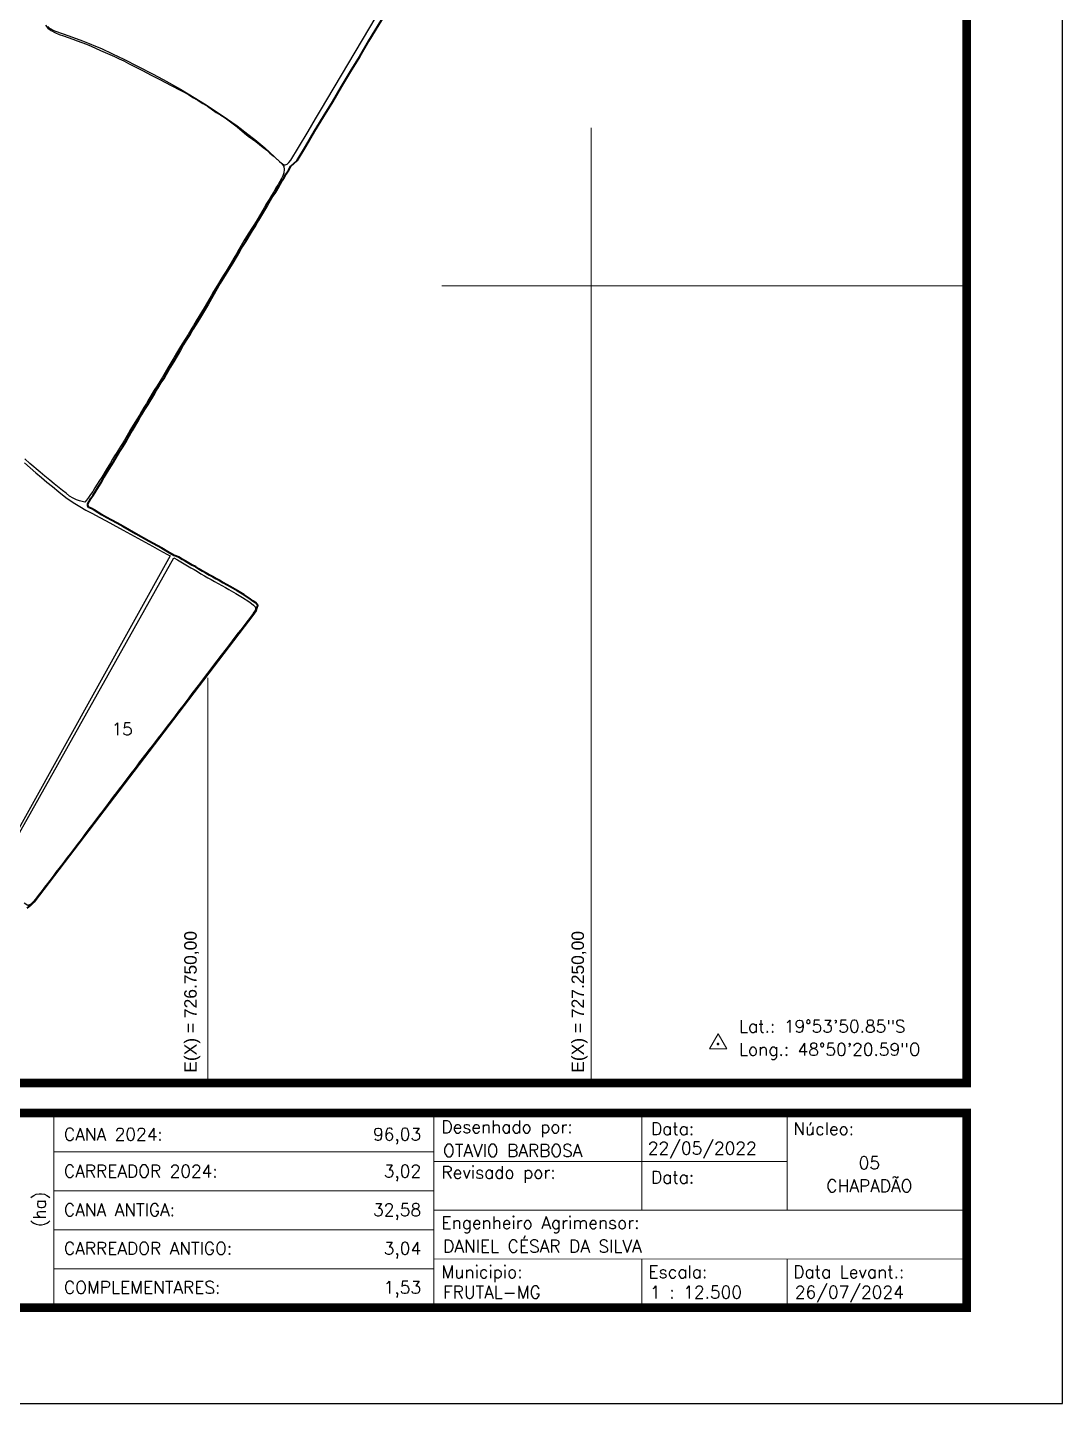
# Model space of a CAD drawing. Header units: inches. Extents: x 725240 to 727865, y 7796992 to 7800705.
# Drawn here: x 726515 to 727865, y 7796992 to 7798787 of the extents above; entities that cross this region are included whole.
import ezdxf
from ezdxf.enums import TextEntityAlignment as Align

# ---------------------------------------------------------------- set-up
doc = ezdxf.new("R2010")
doc.units = ezdxf.units.IN
doc.header["$MEASUREMENT"] = 0
doc.linetypes.add('CONTINUO', pattern=[0])
doc.linetypes.add('LIN0', pattern=[0])
doc.layers.add('0114000145', color=1, linetype='Continuous', lineweight=40)
doc.layers.add('MALHA', color=8, linetype='Continuous', lineweight=13)
for name, color, linetype in [('0114000145011', 5, 'Continuous'), ('0114000145013', 5, 'Continuous'), ('0114000145014', 5, 'Continuous'), ('0114000145015', 5, 'Continuous'), ('MARGEM', 7, 'CONTINUO'), ('TEXTO', 7, 'Continuous')]:
    doc.layers.add(name, color=color, linetype=linetype)
doc.styles.add('Simplex', font='simplex.shx')
doc.styles.get("Standard").update_dxf_attribs({"font": 'arial.ttf'})

msp = doc.modelspace()

# ---------------------------------------------------------------- linework, layer by layer
at = {"layer": '0114000145'}
msp.add_lwpolyline([(726514.3, 7797638.2), (726519.3, 7797642.3), (726523.6, 7797646.3), (726810.1, 7798022.1), (726813.2, 7798026.7), (726813.9, 7798029.4), (726815.3, 7798033.2), (726812.7, 7798036.6), (726809.3, 7798038.7), (726806, 7798041.4), (726797.6, 7798047), (726788.7, 7798052.3), (726779.6, 7798057.5), (726775, 7798060.1), (726770.2, 7798062.8), (726765.4, 7798065.5), (726760.9, 7798067.9), (726756.6, 7798070.3), (726752.2, 7798072.6), (726747.8, 7798075.2), (726743.2, 7798078), (726738.8, 7798080.7), (726734.4, 7798083.4), (726729.9, 7798085.9), (726725.5, 7798088.4), (726721.2, 7798090.8), (726716.9, 7798093.3), (726712.4, 7798096), (726706.4, 7798098.2), (726698.1, 7798103), (726690, 7798107.7), (726673.3, 7798116.9), (726656.3, 7798126.4), (726639.5, 7798136.2), (726631.8, 7798140.7), (726624.7, 7798144.6), (726618, 7798148), (726612, 7798151.2), (726607, 7798154.6), (726602.4, 7798157.5), (726598.3, 7798159.8), (726595.1, 7798161.1), (726593.5, 7798163.1), (726593.8, 7798165.7), (726595.2, 7798168.7), (726597.6, 7798172.6), (726600.5, 7798177.1), (726607.5, 7798188.4), (726611.3, 7798194.5), (726615.1, 7798200.9), (726619, 7798207.5), (726627.2, 7798220.6), (726635.1, 7798233.8), (726639.2, 7798240.6), (726643.4, 7798247.5), (726647.4, 7798254.3), (726651.5, 7798261.4), (726659.7, 7798275.3), (726663.7, 7798282.2), (726667.7, 7798288.8), (726672, 7798295.5), (726680.4, 7798309.5), (726684.7, 7798316.7), (726689, 7798323.8), (726693.5, 7798330.7), (726697.5, 7798337.4), (726701.5, 7798344.3), (726705.8, 7798351.6), (726714.3, 7798366.3), (726718.6, 7798373.4), (726722.9, 7798380.4), (726727.2, 7798387.2), (726731.2, 7798393.8), (726735, 7798400.2), (726739.1, 7798406.9), (726743, 7798413.6), (726747, 7798420.2), (726750.9, 7798426.8), (726758.5, 7798439.6), (726762.5, 7798446.7), (726766.3, 7798453.4), (726774.1, 7798466.1), (726778.4, 7798473.3), (726782.7, 7798480.2), (726787.1, 7798487.5), (726791.4, 7798494.8), (726795.5, 7798501.9), (726799.6, 7798508.5), (726808, 7798522.2), (726812.2, 7798529), (726816.2, 7798535.6), (726820.2, 7798542.3), (726824.2, 7798549), (726828, 7798555.4), (726835.1, 7798567.3), (726838.3, 7798572.1), (726842.9, 7798579.7), (726844.6, 7798582.6), (726847.3, 7798587.4), (726849.6, 7798591.3), (726852.5, 7798596.2), (726855.7, 7798601.3), (726858.4, 7798606.2), (726866.6, 7798613.4), (726877.8, 7798632.3), (726889.5, 7798651.8), (726901, 7798671.2), (726913, 7798690.4), (726924.6, 7798710.2), (726936.3, 7798729.8), (726948.3, 7798749.4), (726960.3, 7798769.5), (726981.3, 7798804.5)], dxfattribs=at)
at = {"layer": '0114000145011'}
msp.add_lwpolyline([(726541.3, 7798788.6), (726543.7, 7798786.4), (726550.3, 7798782.7), (726561.3, 7798778.7), (726573.6, 7798774.6), (726586.8, 7798769.7), (726595.3, 7798766.1), (726603.4, 7798762.9), (726611.4, 7798759.5), (726625.9, 7798752.7), (726640.5, 7798745.6), (726659.1, 7798736.3), (726677.8, 7798726.8), (726691.7, 7798719.2), (726714.3, 7798706.6), (726734.5, 7798694.6), (726749.1, 7798685.2), (726768.9, 7798672.5), (726788.6, 7798658.7), (726802.4, 7798648), (726811.6, 7798641), (726824.4, 7798630.1), (726843.8, 7798612.5), (726846.8, 7798609.9), (726849.8, 7798608.1), (726851.2, 7798608), (726853.5, 7798608.9), (726855.8, 7798611), (726858.5, 7798614.1), (726868.6, 7798630.7), (726880.9, 7798651.3), (726890.6, 7798668), (726897, 7798678.8), (726969.7, 7798800.8)], dxfattribs=at)
at = {"layer": '0114000145013'}
msp.add_lwpolyline([(726510.8, 7798219.4), (726518.3, 7798212.7), (726525.9, 7798206.2), (726533.2, 7798200), (726540.2, 7798194.1), (726547.7, 7798188.2), (726555.9, 7798181.2), (726565.1, 7798174.1), (726574.5, 7798167.6), (726583.2, 7798162.2), (726591.2, 7798157.6), (726599.6, 7798153.1), (726608.6, 7798148.2), (726617.7, 7798143.4), (726626.4, 7798138.7), (726639.9, 7798131.3), (726649.4, 7798126.3), (726659, 7798121), (726668.5, 7798115.9), (726678.1, 7798110.6), (726687.3, 7798105.3), (726696.6, 7798100.2), (726701.2, 7798097.7), (726465.9, 7797674.6)], dxfattribs=at)
at = {"layer": '0114000145014'}
msp.add_lwpolyline([(726538.2, 7798790), (726541.4, 7798786.2), (726545.6, 7798783.2), (726550.5, 7798780.5), (726556.1, 7798778.1), (726562, 7798776.1), (726573.9, 7798772), (726579.9, 7798769.8), (726585.9, 7798767.5), (726591.9, 7798765.2), (726598, 7798762.6), (726610.3, 7798757.2), (726622.2, 7798751.9), (726628.3, 7798749.1), (726634.4, 7798746.2), (726640.6, 7798743.4), (726646.8, 7798740.3), (726652.8, 7798737.1), (726658.9, 7798733.9), (726664.9, 7798730.8), (726676.4, 7798724.7), (726688.2, 7798718.7), (726694.1, 7798715.6), (726713.1, 7798706), (726719.3, 7798702.6), (726725.4, 7798699.1), (726731.5, 7798695.5), (726737.6, 7798691.9), (726743.5, 7798688.1), (726749.6, 7798684.4), (726761.1, 7798676.4), (726766.9, 7798672.7), (726772.6, 7798669.1), (726778.1, 7798665.4), (726783.2, 7798661.5), (726788.2, 7798657.4), (726797.8, 7798649.4), (726802.7, 7798645.5), (726812.8, 7798638.3), (726817.6, 7798634.6), (726822.4, 7798630.7), (726826.9, 7798626.9), (726831.2, 7798623.2), (726835.3, 7798619.6), (726839.5, 7798616.2), (726846.8, 7798609.7), (726849.1, 7798605.9), (726849.9, 7798601.8), (726849.5, 7798597.7), (726848.2, 7798593.8), (726846.3, 7798590.1), (726841.7, 7798582.3), (726839, 7798577.8), (726836.1, 7798572.9), (726833.1, 7798568), (726830, 7798562.8), (726826.7, 7798557.4), (726823.6, 7798552), (726820.5, 7798546.6), (726817.5, 7798541.6), (726814.3, 7798536.2), (726810.9, 7798530.7), (726807.6, 7798525.2), (726800.8, 7798514.4), (726797.3, 7798508.6), (726793.8, 7798502.8), (726790.6, 7798497.3), (726787.4, 7798491.8), (726784.1, 7798486.1), (726780.6, 7798480.3), (726773.9, 7798469.3), (726770.6, 7798464), (726767.1, 7798458.4), (726763.9, 7798453), (726760.8, 7798447.6), (726757.7, 7798442.5), (726754.6, 7798437.2), (726751.6, 7798432), (726748.6, 7798426.8), (726745.3, 7798421.4), (726738.5, 7798409.9), (726735.1, 7798404.3), (726731.6, 7798398.5), (726728, 7798392.5), (726724.3, 7798386.5), (726720.5, 7798380.6), (726716.8, 7798374.6), (726713.1, 7798368.7), (726709.4, 7798362.4), (726705.6, 7798356), (726701.8, 7798349.5), (726698.1, 7798343.2), (726694.6, 7798337), (726691.1, 7798331.1), (726683.9, 7798319.8), (726680.3, 7798313.9), (726673.4, 7798302.3), (726670, 7798296.8), (726666.8, 7798291.5), (726663.8, 7798286.3), (726660.8, 7798281.4), (726654.9, 7798271.9), (726649.1, 7798262.6), (726646.5, 7798258), (726641.4, 7798248.9), (726638.8, 7798244.5), (726636.3, 7798240.4), (726631.3, 7798232.8), (726628.5, 7798228.4), (726625.8, 7798223.9), (726623.1, 7798219.4), (726617.5, 7798210), (726611.8, 7798200.6), (726608.9, 7798196), (726602.9, 7798186.6), (726600.2, 7798182), (726597.3, 7798177.8), (726594.4, 7798173.8), (726591.7, 7798170.7), (726589.6, 7798167.8), (726586.3, 7798168.6), (726582.9, 7798169.7), (726578.9, 7798171.1), (726574.4, 7798173.1), (726569.9, 7798175.9), (726565.2, 7798179.5), (726560.4, 7798183.3), (726549.8, 7798192), (726543.9, 7798196.8), (726537.7, 7798201.9), (726531.3, 7798207.2), (726518.1, 7798218.4), (726511.3, 7798224.2)], dxfattribs=at)
at = {"layer": '0114000145015', "linetype": 'Continuous', "lineweight": -2}
msp.add_lwpolyline([(726468.3, 7797673), (726705.8, 7798095.2), (726710.4, 7798092.5), (726714.9, 7798089.9), (726719.2, 7798087.3), (726723.6, 7798084.9), (726727.9, 7798082.4), (726732.4, 7798079.9), (726736.7, 7798077.3), (726741.1, 7798074.6), (726745.7, 7798071.7), (726750.3, 7798069.1), (726754.7, 7798066.8), (726759, 7798064.4), (726763.5, 7798062), (726768.2, 7798059.3), (726773, 7798056.6), (726777.6, 7798054), (726786.7, 7798048.8), (726795.4, 7798043.6), (726803.6, 7798038.1), (726807, 7798035.5), (726809.9, 7798033.6), (726811.7, 7798031.4), (726812.3, 7798029), (726811.7, 7798026.6), (726810.3, 7798024.2), (726808.2, 7798021.2), (726805.5, 7798017.5), (726802.6, 7798013.8), (726799.6, 7798009.9), (726793, 7798001.4), (726789.3, 7797996.8), (726781.8, 7797986.9), (726777.9, 7797981.8), (726774, 7797976.6), (726765.9, 7797966), (726761.8, 7797960.7), (726757.7, 7797955.2), (726753.6, 7797949.9), (726749.5, 7797944.7), (726745.4, 7797939.3), (726741.4, 7797934), (726737.4, 7797928.7), (726729.4, 7797918.1), (726725.3, 7797912.8), (726721.4, 7797907.5), (726717.4, 7797902.3), (726713.4, 7797897.1), (726705.5, 7797886.3), (726697.1, 7797875.7), (726693.1, 7797870.4), (726689.1, 7797865.4), (726685.4, 7797860.4), (726681.4, 7797855.2), (726677.4, 7797849.9), (726673.3, 7797844.8), (726669.2, 7797839.6), (726661.2, 7797829.2), (726657.4, 7797824), (726653.5, 7797818.9), (726649.7, 7797813.9), (726645.9, 7797808.8), (726638.3, 7797798.8), (726634.6, 7797793.8), (726630.9, 7797789.1), (726627.2, 7797784.3), (726623.6, 7797779.5), (726620, 7797774.7), (726616.4, 7797769.7), (726612.8, 7797764.9), (726609, 7797760.1), (726605.1, 7797755), (726601.4, 7797749.9), (726593.8, 7797739.8), (726589.9, 7797734.7), (726586.1, 7797729.6), (726578.4, 7797719.5), (726574.5, 7797714.3), (726570.7, 7797709.3), (726566.8, 7797704.4), (726563, 7797699.4), (726559.3, 7797694.5), (726555.7, 7797689.8), (726552, 7797685.1), (726548.4, 7797680.2), (726540.9, 7797670.3), (726537.2, 7797665.7), (726533.9, 7797661.2), (726530.7, 7797656.8), (726525.1, 7797649.7), (726522.8, 7797646.9), (726519.4, 7797643.4), (726515.4, 7797641.9), (726510.7, 7797644.8)], dxfattribs=at)
at = {"layer": 'MALHA'}
for points in [[(727250, 7797410.1), (727250, 7798656.3)], [(727740, 7798450), (727055.2, 7798450)], [(726750, 7797410.1), (726750, 7797938.8)]]:
    msp.add_lwpolyline(points, dxfattribs=at)
at = {"layer": 'MARGEM', "color": 174, "linetype": 'LIN0', "flags": 128}
msp.add_lwpolyline([(727865, 7796992.1), (727865, 7800704.6), (725240, 7800704.6), (725240, 7796992.1)], close=True, dxfattribs=at)
at = {"layer": 'MARGEM', "color": 174, "linetype": 'LIN0', "const_width": 11.4, "flags": 128}
for points in [[(727740, 7797410.1), (727740, 7800579.6), (725365, 7800579.6), (725365, 7797410.1)], [(725365, 7797371.2), (727740, 7797371.2), (727740, 7797117.1), (725365, 7797117.1)]]:
    msp.add_lwpolyline(points, close=True, dxfattribs=at)
at = {"layer": 'MARGEM', "color": 174, "linetype": 'LIN0', "const_width": 1.26, "flags": 128}
for points in [[(726549.2, 7797371.2), (726549.2, 7797120.2)], [(727045.1, 7797371.2), (727045.1, 7797120.2)], [(727316.2, 7797244.2), (727316.2, 7797371.2)], [(727505.9, 7797244.2), (727505.9, 7797371.2)], [(726549.2, 7797320.4), (727045.1, 7797320.4)], [(727045.1, 7797307.7), (727505.9, 7797307.7)], [(726549.2, 7797269.6), (727045.1, 7797269.6)], [(727045.1, 7797244.2), (727740.2, 7797244.2)], [(726549.2, 7797218.8), (727045.1, 7797218.8)], [(726549.2, 7797167.9), (727045.1, 7797167.9)], [(727045.1, 7797180.6), (727740.1, 7797180.6)], [(727316.2, 7797180.6), (727316.2, 7797117.7)], [(727505.9, 7797180.6), (727505.9, 7797117.7)]]:
    msp.add_lwpolyline(points, dxfattribs=at)
at = {"layer": 'TEXTO', "color": 7, "lineweight": 9, "flags": 128}
msp.add_lwpolyline([(727404.4, 7797454.6), (727427, 7797454.6), (727415.7, 7797474.2)], close=True, dxfattribs=at)
at = {"layer": 'TEXTO', "color": 7, "lineweight": 9, "const_width": 1.77, "flags": 128}
msp.add_lwpolyline([(727414.8, 7797461.1, -1), (727416.6, 7797461.1, -1)], format="xyb", close=True, dxfattribs=at)

# ---------------------------------------------------------------- texts
at = {"layer": 'MALHA'}
for s, p in [('E(X) = 726.750,00', (726740.5, 7797423.6)), ('E(X) = 727.250,00', (727245.7, 7797423.6))]:
    msp.add_text(s, height=16.25, rotation=90, dxfattribs=at).set_placement(p, align=Align.BOTTOM_LEFT)
at = {"layer": 'MARGEM', "color": 7, "linetype": 'Continuous', "lineweight": 9, "style": 'Simplex'}
for s, p in [('Desenhado por:', (727054.9, 7797361.2)), ('Data:', (727328.2, 7797358.6)), ('Núcleo:', (727513.8, 7797358.6)), ('Revisado por:', (727054.9, 7797301.7)), ('Data:', (727328.2, 7797295.3)), ('Engenheiro Agrimensor:', (727054.9, 7797236.1)), ('Municipio:', (727054.9, 7797171.9)), ('Escala:', (727325, 7797171.9)), ('Data Levant.:', (727513.8, 7797171.9))]:
    msp.add_text(s, height=16.25, dxfattribs=at).set_placement(p, align=Align.TOP_LEFT)
at = {"layer": 'MARGEM', "color": 7, "linetype": 'Continuous', "style": 'Simplex'}
for s, p in [('CANA 2024:', (726562.5, 7797351.4)), ('OTAVIO BARBOSA ', (727057, 7797330.2)), ('22/05/2022', (727324.1, 7797333.3)), ('CARREADOR 2024:', (726562.5, 7797303.3)), ('CANA ANTIGA:', (726562.5, 7797252.9)), ('CARREADOR ANTIGO:', (726562.5, 7797202.6)), ('DANIEL CÉSAR DA SILVA', (727057, 7797205.5)), ('COMPLEMENTARES:', (726562.5, 7797151.7)), ('26/07/2024', (727515.9, 7797145.4)), ('FRUTAL-MG ', (727057, 7797145.4)), ('1 : 12.500', (727327.1, 7797145.4))]:
    msp.add_text(s, height=16.25, dxfattribs=at).set_placement(p, align=Align.TOP_LEFT)
for s, p in [('96,03', (727028.4, 7797351.4)), ('3,02', (727028.4, 7797303.3)), ('32,58', (727028.4, 7797252.9)), ('3,04', (727028.4, 7797202.6)), ('1,53', (727028.4, 7797151.7))]:
    msp.add_text(s, height=16.25, dxfattribs=at).set_placement(p, align=Align.TOP_RIGHT)
for s, p in [('05', (727613.1, 7797306)), ('CHAPADÃO', (727613.1, 7797276))]:
    msp.add_text(s, height=16.25, dxfattribs=at).set_placement(p, align=Align.MIDDLE_CENTER)
msp.add_text('(ha)', height=16.25, rotation=90, dxfattribs=at).set_placement((726530.5, 7797245.5), align=Align.MIDDLE_CENTER)
at = {"layer": 'TEXTO', "linetype": 'Continuous', "style": 'Simplex'}
for s, p in [('Lat.: 19°53\'50.85"S', (727443, 7797476.1)), ('Long.: 48°50\'20.59"O', (727443, 7797445.9))]:
    msp.add_text(s, height=16.25, dxfattribs=at).set_placement(p)
at = {"layer": 'TEXTO', "linetype": 'Continuous', "insert": (726624.5, 7797880.1), "char_height": 16.25, "attachment_point": 1, "style": 'Simplex'}
msp.add_mtext_dynamic_manual_height_columns('{\\C7;15}', width=44.863, gutter_width=1, heights=[0], dxfattribs=at)

doc.saveas('drawing.dxf')
